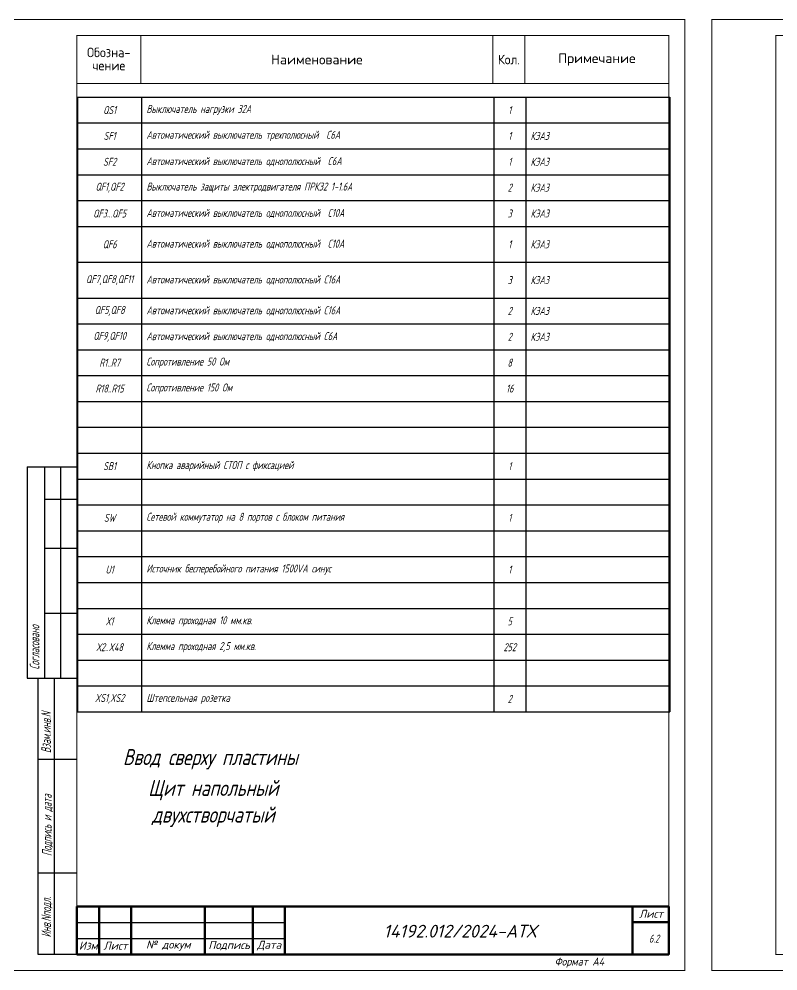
# Model space of a CAD drawing. Header units: millimetres. Extents: x 2725 to 10524, y 7125 to 11639.
# Drawn here: x 3640.4 to 3877.5, y 9093.6 to 9390.9 of the extents above; entities that cross this region are included whole.
import ezdxf
from ezdxf.enums import TextEntityAlignment as Align

# ---------------------------------------------------------------- set-up
doc = ezdxf.new("R2010")
doc.units = ezdxf.units.MM
doc.header["$LTSCALE"] = 4
doc.linetypes.add('SolidLine', pattern=[0])
for name, color, linetype, lineweight in [('RAMKA', 7, 'Continuous', 25), ('SHTAMP', 7, 'SolidLine', 25), ('Основеая', 5, 'Continuous', 60)]:
    doc.layers.add(name, color=color, linetype=linetype, lineweight=lineweight)
for name, color, linetype in [('SYMS', 7, 'Continuous'), ('Вспомогательная', 1, 'Continuous'), ('Текст', 2, 'Continuous')]:
    doc.layers.add(name, color=color, linetype=linetype)
doc.styles.add('COTES', font='cs_gost2304.shx', dxfattribs={"width": 0.75, "oblique": 15})
doc.styles.add('Geniso25.100.15', font='geniso.shx', dxfattribs={"oblique": 15, "height": 2.5})
doc.styles.add('ISOCPEUR', font='isocpeui.ttf')
doc.styles.add('Simplex00.10.00', font='simplex.shx')
doc.styles.add('Simplex25.085.15', font='', dxfattribs={"width": 0.85, "oblique": 15, "height": 2.5})
doc.styles.add('Simplex30.100.00', font='simplex.shx', dxfattribs={"height": 3})
doc.styles.add('ГОСТ', font='isocpeur.ttf', dxfattribs={"oblique": 15})
doc.styles.add('Стиль мой-1', font='', dxfattribs={"width": 0.85, "oblique": 15, "height": 2.5})
doc.styles.get('Simplex25.085.15').set_extended_font_data('GOST type A')
doc.styles.get('Стиль мой-1').set_extended_font_data('GOST type A')

# ---------------------------------------------------------------- blocks, each defined once
blk = doc.blocks.new('Формат А4')
at = {"color": 0, "linetype": 'Continuous', "const_width": 0.3}
for points in [[(0, 0), (210, 0), (210, -297), (0, -297)], [(20, -292), (20, -5), (205, -5), (205, -292)]]:
    blk.add_lwpolyline(points, close=True, dxfattribs=at)
at = {"color": 0, "linetype": 'Continuous', "style": 'Geniso25.100.15', "oblique": 15}
blk.add_text('Формат А4', height=2.5, dxfattribs=at).set_placement((177, -294.25), align=Align.MIDDLE_CENTER)
blk = doc.blocks.new('*U14')
at = {"color": 0, "linetype": 'Continuous', "lineweight": -2, "const_width": 0.3}
blk.add_lwpolyline([(0, -15), (185, -15), (185, 0), (0, 0)], close=True, dxfattribs=at)
at = {"color": 0, "linetype": 'Continuous', "lineweight": -2, "ltscale": 0.85, "const_width": 0.3}
for points in [[(20, 0), (20, -15)], [(130, 0), (130, -15)], [(140, 0), (140, -15)]]:
    blk.add_lwpolyline(points, dxfattribs=at)
at = {"color": 0, "linetype": 'Continuous', "ltscale": 10, "style": 'Simplex30.100.00', "width": 0.9}
for s, p in [('Обозна-', (10, -5.26)), ('чение', (10, -9.37)), ('Кол.', (135, -7.5))]:
    blk.add_text(s, height=3, dxfattribs=at).set_placement(p, align=Align.MIDDLE)
at = {"color": 0, "linetype": 'Continuous', "ltscale": 10, "style": 'Simplex30.100.00'}
for s, p in [('Примечание', (162.5, -7.5)), ('Наименование', (75, -7.5))]:
    blk.add_text(s, height=3, dxfattribs=at).set_placement(p, align=Align.MIDDLE)
blk = doc.blocks.new('*T211')
at = {"color": 0, "linetype": 'ByBlock', "lineweight": -2, "ltscale": 0.2, "transparency": 16777216}
for p, q in [((0, 0), (185, 0)), ((0, 0), (0, -192.02)), ((20, 0), (20, -192.02)), ((130, 0), (130, -192.02)), ((140, 0), (140, -192.02)), ((185, 0), (185, -192.02)), ((0, -8.08), (185, -8.08)), ((0, -16.16), (185, -16.16)), ((0, -24.24), (185, -24.24)), ((0, -32.32), (185, -32.32)), ((0, -40.4), (185, -40.4)), ((0, -51.57), (185, -51.57)), ((0, -62.75), (185, -62.75)), ((0, -70.83), (185, -70.83)), ((0, -78.91), (185, -78.91)), ((0, -86.99), (185, -86.99)), ((0, -95.07), (185, -95.07)), ((0, -103.14), (185, -103.14)), ((0, -111.22), (185, -111.22)), ((0, -119.3), (185, -119.3)), ((0, -127.38), (185, -127.38)), ((0, -135.46), (185, -135.46)), ((0, -143.54), (185, -143.54)), ((0, -151.62), (185, -151.62)), ((0, -159.7), (185, -159.7)), ((0, -167.78), (185, -167.78)), ((0, -175.86), (185, -175.86)), ((0, -183.94), (185, -183.94)), ((0, -192.02), (185, -192.02))]:
    blk.add_line(p, q, dxfattribs=at)
at = {"color": 0, "linetype": 'Continuous', "lineweight": -2, "ltscale": 0.2, "transparency": 16777216, "char_height": 2.5, "style": 'Simplex25.085.15'}
for s, insert, width, attachment_point in [('QS1', (10, -4.04), 17, 5), ('Выключатель нагрузки 32А', (21.5, -4.04), 107, 4), ('1', (135, -4.04), 7, 5), ('SF1', (10, -12.12), 17, 5), ('Автоматический выключатель трехполюсный  C6А', (21.5, -12.12), 107, 4), ('1', (135, -12.12), 7, 5), ('КЭАЗ', (141.5, -12.12), 42, 4), ('SF2', (10, -20.2), 17, 5), ('Автоматический выключатель однополюсный  C6А', (21.5, -20.2), 107, 4), ('1', (135, -20.2), 7, 5), ('КЭАЗ', (141.5, -20.2), 42, 4), ('QF1,QF2', (10, -28.28), 17, 5), ('Выключатель защиты электродвигателя ПРК32 1-1.6А', (21.5, -28.28), 107, 4), ('2', (135, -28.28), 7, 5), ('КЭАЗ', (141.5, -28.28), 42, 4), ('QF3...QF5', (10, -36.36), 17, 5), ('Автоматический выключатель однополюсный  C10А', (21.5, -36.36), 107, 4), ('3', (135, -36.36), 7, 5), ('КЭАЗ', (141.5, -36.36), 42, 4), ('Автоматический выключатель однополюсный  C10А', (21.5, -45.98), 107, 4), ('QF6', (10, -45.98), 17, 5), ('1', (135, -45.98), 7, 5), ('КЭАЗ', (141.5, -45.98), 42, 4), ('QF7,QF8,QF11', (10, -57.16), 17, 5), ('Автоматический выключатель однополюсный С16А', (21.5, -57.16), 107, 4), ('3', (135, -57.16), 7, 5), ('КЭАЗ', (141.5, -57.16), 42, 4), ('QF5,QF8', (10, -66.79), 17, 5), ('Автоматический выключатель однополюсный С16А', (21.5, -66.79), 107, 4), ('2', (135, -66.79), 7, 5), ('КЭАЗ', (141.5, -66.79), 42, 4), ('QF9,QF10', (10, -74.87), 17, 5), ('Автоматический выключатель однополюсный С6А', (21.5, -74.87), 107, 4), ('2', (135, -74.87), 7, 5), ('КЭАЗ', (141.5, -74.87), 42, 4), ('R1..R7', (10, -82.95), 17, 5), ('Сопротивление 50 Ом', (21.5, -82.95), 107, 4), ('8', (135, -82.95), 7, 5), ('R18..R15', (10, -91.03), 17, 5), ('Сопротивление 150 Ом', (21.5, -91.03), 107, 4), ('16', (135, -91.03), 7, 5), ('SB1', (10, -115.26), 17, 5), ('Кнопка аварийный СТОП с фиксацией', (21.5, -115.26), 107, 4), ('1', (135, -115.26), 7, 5), ('SW', (10, -131.42), 17, 5), ('Сетевой коммутатор на 8 портов с блоком питания', (21.5, -131.42), 107, 4), ('1', (135, -131.42), 7, 5), ('U1', (10, -147.58), 17, 5), ('Источник бесперебойного питания 1500VA синус', (21.5, -147.58), 107, 4), ('1', (135, -147.58), 7, 5), ('Х1', (10, -163.74), 17, 5)]:
    blk.add_mtext(s, dxfattribs=dict(at, insert=insert, width=width, attachment_point=attachment_point))
at = {"color": 0, "linetype": 'Continuous', "lineweight": -2, "transparency": 16777216, "char_height": 2.5, "style": 'Simplex25.085.15'}
for s, insert, width, attachment_point in [('Клемма проходная 10 мм.кв.', (21.5, -163.74), 107, 4), ('5', (135, -163.74), 7, 5), ('Х2..X48', (10, -171.82), 17, 5), ('Клемма проходная 2,5 мм.кв.', (21.5, -171.82), 107, 4), ('252', (135, -171.82), 7, 5), ('XS1,XS2', (10, -187.98), 17, 5), ('{\\Fsimplex|c204;\\W0.75;Штепсельная розетка}', (21.5, -187.98), 107, 4), ('2', (135, -187.98), 7, 5)]:
    blk.add_mtext(s, dxfattribs=dict(at, insert=insert, width=width, attachment_point=attachment_point))
blk = doc.blocks.new('Формат А3')
at = {"color": 0, "linetype": 'Continuous', "const_width": 0.3}
for points in [[(-420, 297), (0, 297), (0, 0), (-420, 0)], [(-400, 5), (-400, 292), (-5, 292), (-5, 5)]]:
    blk.add_lwpolyline(points, close=True, dxfattribs=at)
at = {"color": 0, "linetype": 'Continuous', "style": 'Simplex00.10.00', "oblique": 15}
blk.add_text('Формат А3', height=2.5, dxfattribs=at).set_placement((-33.67, 2.75), align=Align.MIDDLE_CENTER)

msp = doc.modelspace()

# ---------------------------------------------------------------- linework, layer by layer
at = {"color": 0, "lineweight": 30}
for p, q in [((3643, 9251.1), (3658.48, 9251.1)), ((3643, 9251.1), (3643, 9185.1)), ((3648.33, 9251.1), (3648.33, 9185.1)), ((3653.4, 9251.1), (3653.4, 9185.1)), ((3648.33, 9240.95), (3658.48, 9240.95)), ((3648.33, 9225.72), (3658.48, 9225.72)), ((3648.33, 9205.41), (3658.48, 9205.41)), ((3643, 9185.1), (3658.48, 9185.1)), ((3646.4, 9098.79), (3646.4, 9185.1)), ((3651.47, 9098.79), (3651.47, 9185.1)), ((3658.58, 9159.71), (3646.4, 9159.71)), ((3658.58, 9124.17), (3646.4, 9124.17))]:
    msp.add_line(p, q, dxfattribs=at)
msp.add_lwpolyline([(3658.58, 9098.79), (3646.4, 9098.79)], dxfattribs=at)
at = {"layer": 'Вспомогательная', "color": 7}
for p, q in [((3658.46, 9108.79), (3723.46, 9108.79)), ((3658.46, 9103.79), (3723.46, 9103.79)), ((3658.46, 9098.79), (3723.46, 9098.79))]:
    msp.add_line(p, q, dxfattribs=at)
at = {"layer": 'Основеая', "color": 7}
for p, q in [((3658.46, 9113.79), (3658.46, 9098.79)), ((3843.46, 9113.79), (3658.46, 9113.79)), ((3665.46, 9113.79), (3665.46, 9098.79)), ((3675.46, 9113.79), (3675.46, 9098.79)), ((3698.46, 9113.79), (3698.46, 9098.79)), ((3713.46, 9113.79), (3713.46, 9098.79)), ((3723.46, 9113.79), (3723.46, 9098.79)), ((3832.03, 9113.79), (3832.03, 9098.79)), ((3843.46, 9113.79), (3843.46, 9098.79)), ((3832.03, 9108.8), (3843.46, 9108.8)), ((3843.46, 9098.79), (3658.46, 9098.79))]:
    msp.add_line(p, q, dxfattribs=at)

# ---------------------------------------------------------------- block references
for name, p in [('Формат А4', (3638.46, 9390.79)), ('Формат А3', (4276.88, 9093.76)), ('*U14', (3658.46, 9385.79)), ('*T211', (3658.71, 9366.56))]:
    msp.add_blockref(name, p)

# ---------------------------------------------------------------- texts
at = {"color": 7, "lineweight": 25, "insert": (3837.21, 9104.96), "char_height": 2.5, "attachment_point": 1, "style": 'Стиль мой-1'}
msp.add_mtext_dynamic_manual_height_columns('6.2', width=5.3031, gutter_width=12.5, heights=[0], dxfattribs=at)
at = {"layer": 'RAMKA', "color": 0, "style": 'COTES', "oblique": 15, "width": 0.75}
for s, p in [('Согласовано', (3646.78, 9187.74)), ('Взам.инв.N', (3650.37, 9161.66)), ('Подпись и дата', (3650.6, 9129.49)), ('Инв.Nподл.', (3650.4, 9104.07))]:
    msp.add_text(s, height=3, rotation=90, dxfattribs=at).set_placement(p)
at = {"layer": 'SHTAMP', "color": 0, "style": 'ISOCPEUR'}
msp.add_text('14192.012/2024-АТХ', height=4, dxfattribs=at).set_placement((3778.14, 9104.04), align=Align.CENTER)
at = {"layer": 'SYMS', "linetype": 'Continuous', "char_height": 5, "width": 74.5915, "attachment_point": 2}
for s, insert in [('{\\Fsimplex|c204;\\Q15;\\W0.75;\\C0;Ввод сверху пластины}', (3700.19, 9162.92)), ('{\\Fsimplex|c204;\\Q15;\\W0.75;\\C0;Щит напольный двухстворчатый }', (3701.08, 9153.28))]:
    msp.add_mtext(s, dxfattribs=dict(at, insert=insert))
at = {"layer": 'Текст', "color": 7, "char_height": 2.5, "style": 'ГОСТ'}
for s, insert, width, attachment_point in [('{\\fISOCPEUR|b0|i0|c204|p34;Лист}', (3841.63, 9111.46), 11.4585, 6), ('{\\fISOCPEUR|b0|i0|c204|p34;Изм}', (3662.06, 9101.52), 7, 5), ('{\\fISOCPEUR|b0|i0|c204|p34;Лист}', (3670.56, 9101.52), 10, 5), ('{\\fISOCPEUR|b0|i0|c204|p34;№ докум}', (3687.06, 9101.52), 23, 5), ('{\\fISOCPEUR|b0|i0|c204|p34;Подпись}', (3706.06, 9101.52), 15, 5), ('{\\fISOCPEUR|b0|i0|c204|p34;Дата}', (3718.56, 9101.52), 10, 5)]:
    msp.add_mtext(s, dxfattribs=dict(at, insert=insert, width=width, attachment_point=attachment_point))

doc.saveas('drawing.dxf')
